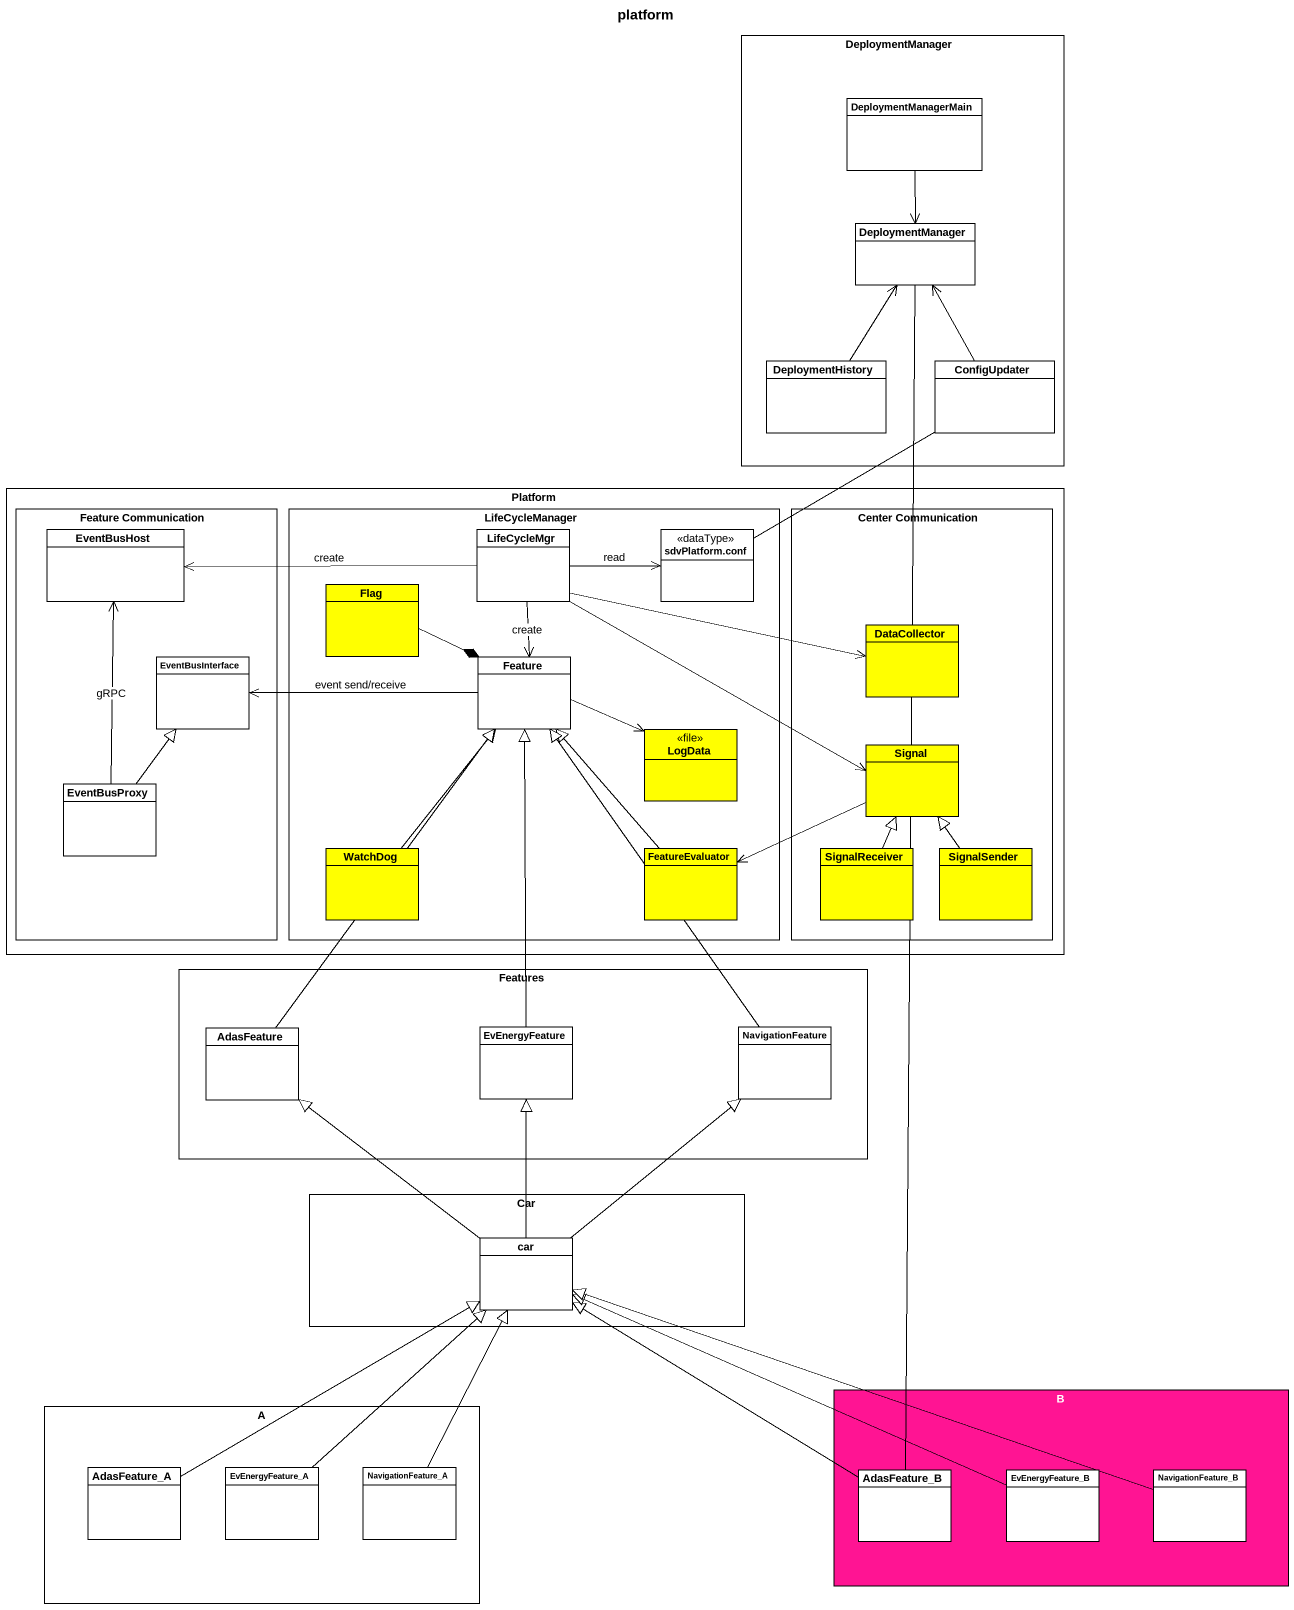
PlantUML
@startuml
title platform
hide circle
hide empty members
rectangle DeploymentManager {
  class DeploymentManagerMain
  class "DeploymentManager" as DeploymentManager_2
  class DeploymentHistory
  class ConfigUpdater
}
rectangle Platform {
  rectangle "Feature Communication" as Feature_Communication {
    class EventBusHost
    class EventBusInterface
    class EventBusProxy
  }
  rectangle LifeCycleManager {
    class LifeCycleMgr
    class "sdvPlatform.conf" as sdvPlatform_conf <<dataType>>
    class Flag #FFFF00
    class Feature
    class LogData <<file>> #FFFF00
    class WatchDog #FFFF00
    class FeatureEvaluator #FFFF00
  }
  rectangle "Center Communication" as Center_Communication {
    class DataCollector #FFFF00
    class Signal #FFFF00
    class SignalReceiver #FFFF00
    class SignalSender #FFFF00
  }
}
rectangle Features {
  class AdasFeature
  class EvEnergyFeature
  class NavigationFeature
}
rectangle Car {
  class car
}
rectangle A {
  class AdasFeature_A
  class EvEnergyFeature_A
  class NavigationFeature_A
}
rectangle B #FF1493 {
  class AdasFeature_B
  class EvEnergyFeature_B
  class NavigationFeature_B
}
DeploymentManagerMain --> DeploymentManager_2
DeploymentManager_2 -- AdasFeature_B
DeploymentHistory -up-> DeploymentManager_2
ConfigUpdater -up-> DeploymentManager_2
ConfigUpdater -left- sdvPlatform_conf
LifeCycleMgr -left-> EventBusHost : create
LifeCycleMgr -right-> sdvPlatform_conf : read
LifeCycleMgr -right-> DataCollector
LifeCycleMgr --> Feature : create
LifeCycleMgr -right-> Signal
Flag -right-* Feature
Feature -left-> EventBusInterface : event send/receive
Feature -right-> LogData
Signal -left-> FeatureEvaluator
EventBusProxy -up-> EventBusHost : gRPC
EventBusProxy -up-|> EventBusInterface
WatchDog -up-|> Feature
FeatureEvaluator -up-|> Feature
SignalReceiver -up-|> Signal
SignalSender -up-|> Signal
AdasFeature -up-|> Feature
EvEnergyFeature -up-|> Feature
NavigationFeature -up-|> Feature
car -up-|> AdasFeature
car -up-|> EvEnergyFeature
car -up-|> NavigationFeature
AdasFeature_A -right-|> car
EvEnergyFeature_A -up-|> car
NavigationFeature_A -up-|> car
AdasFeature_B -up-|> car
EvEnergyFeature_B -left-|> car
NavigationFeature_B -left-|> car
@enduml
